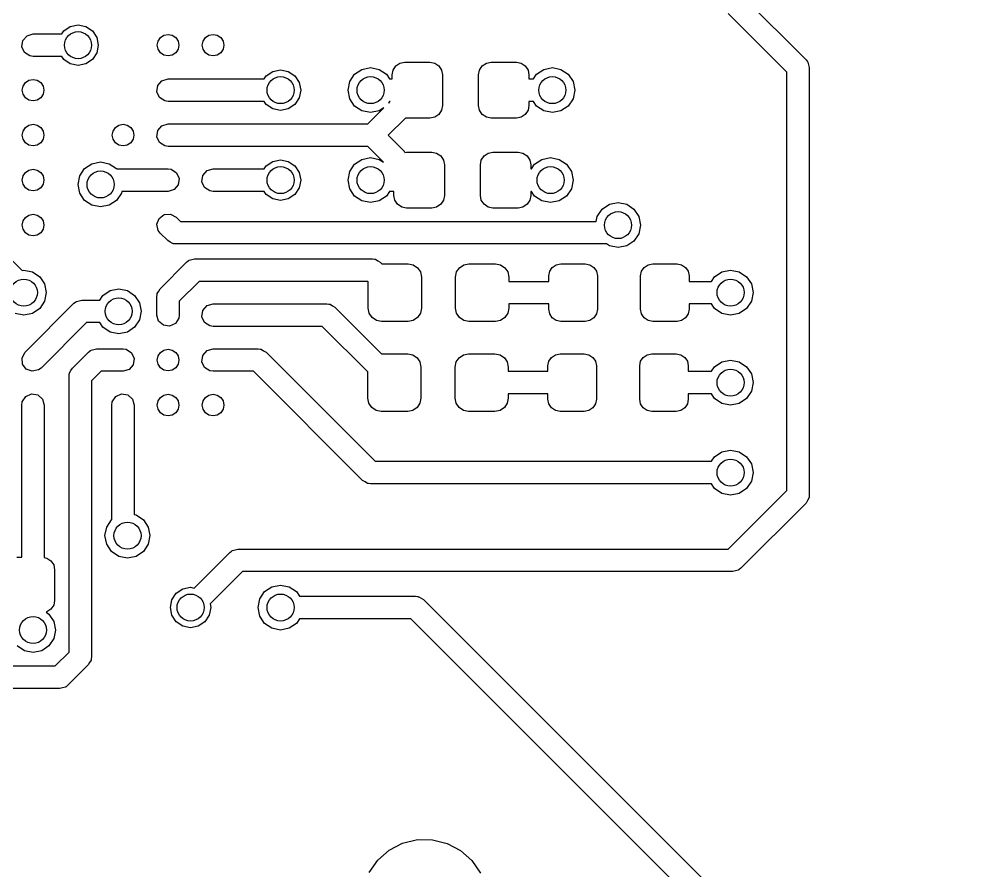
# Model space of a CAD drawing. Extents: x 4.65 to 6.27, y -4.67 to -2.2.
# Drawn here: x 5.4467 to 5.8682, y -3.9833 to -3.6107 of the extents above; entities that cross this region are included whole.
import ezdxf

# ---------------------------------------------------------------- set-up
doc = ezdxf.new("R2010")
doc.units = 0
doc.header["$MEASUREMENT"] = 0
doc.layers.add('BLACK', color=7, linetype='CONTINUOUS')

msp = doc.modelspace()

# ---------------------------------------------------------------- linework, layer by layer
at = {"layer": 'BLACK', "linetype": 'CONTINUOUS'}
for p, q in [((5.76232, -3.59985), (5.79088, -3.62841)), ((5.78248, -3.63393), (5.7568, -3.60825)), ((5.46528, -3.61713), (5.46618, -3.61578)), ((5.46618, -3.61578), (5.46905, -3.61386)), ((5.46905, -3.61386), (5.47244, -3.61319)), ((5.47244, -3.61319), (5.47583, -3.61386)), ((5.47583, -3.61386), (5.4787, -3.61578)), ((5.4787, -3.61578), (5.48062, -3.61866)), ((5.44788, -3.62274), (5.44828, -3.62)), ((5.44828, -3.62), (5.4501, -3.61791)), ((5.4501, -3.61791), (5.45276, -3.61713)), ((5.45276, -3.61713), (5.46528, -3.61713)), ((5.48062, -3.61866), (5.4813, -3.62205)), ((5.50709, -3.62205), (5.50745, -3.62024)), ((5.50745, -3.62024), (5.50847, -3.61871)), ((5.50847, -3.61871), (5.51, -3.61768)), ((5.51, -3.61768), (5.51181, -3.61732)), ((5.51181, -3.61732), (5.51362, -3.61768)), ((5.51362, -3.61768), (5.51515, -3.61871)), ((5.51515, -3.61871), (5.51618, -3.62024)), ((5.51618, -3.62024), (5.51654, -3.62205)), ((5.52677, -3.62205), (5.52713, -3.62024)), ((5.52713, -3.62024), (5.52816, -3.61871)), ((5.52816, -3.61871), (5.52969, -3.61768)), ((5.52969, -3.61768), (5.5315, -3.61732)), ((5.5315, -3.61732), (5.5333, -3.61768)), ((5.5333, -3.61768), (5.53484, -3.61871)), ((5.53484, -3.61871), (5.53586, -3.62024)), ((5.53586, -3.62024), (5.53622, -3.62205)), ((5.44903, -3.62526), (5.44788, -3.62274)), ((5.4813, -3.62205), (5.48062, -3.62544)), ((5.50745, -3.62386), (5.50709, -3.62205)), ((5.50847, -3.62539), (5.50745, -3.62386)), ((5.51618, -3.62386), (5.51515, -3.62539)), ((5.51654, -3.62205), (5.51618, -3.62386)), ((5.52713, -3.62386), (5.52677, -3.62205)), ((5.52816, -3.62539), (5.52713, -3.62386)), ((5.53586, -3.62386), (5.53484, -3.62539)), ((5.53622, -3.62205), (5.53586, -3.62386)), ((5.45136, -3.62677), (5.44903, -3.62526)), ((5.45276, -3.62697), (5.45136, -3.62677)), ((5.46528, -3.62697), (5.45276, -3.62697)), ((5.46618, -3.62831), (5.46528, -3.62697)), ((5.46905, -3.63023), (5.46618, -3.62831)), ((5.4787, -3.62831), (5.47583, -3.63023)), ((5.48062, -3.62544), (5.4787, -3.62831)), ((5.51, -3.62641), (5.50847, -3.62539)), ((5.51181, -3.62677), (5.51, -3.62641)), ((5.51362, -3.62641), (5.51181, -3.62677)), ((5.51515, -3.62539), (5.51362, -3.62641)), ((5.52969, -3.62641), (5.52816, -3.62539)), ((5.5315, -3.62677), (5.52969, -3.62641)), ((5.5333, -3.62641), (5.5315, -3.62677)), ((5.53484, -3.62539), (5.5333, -3.62641)), ((5.79088, -3.62841), (5.79141, -3.62911)), ((5.47244, -3.63091), (5.46905, -3.63023)), ((5.47583, -3.63023), (5.47244, -3.63091)), ((5.55763, -3.63355), (5.56102, -3.63287)), ((5.56102, -3.63287), (5.56441, -3.63355)), ((5.59343, -3.63477), (5.59663, -3.63264)), ((5.59663, -3.63264), (5.60039, -3.63189)), ((5.60039, -3.63189), (5.60416, -3.63264)), ((5.60416, -3.63264), (5.60735, -3.63477)), ((5.60984, -3.63504), (5.61026, -3.63293)), ((5.61026, -3.63293), (5.61146, -3.63114)), ((5.61146, -3.63114), (5.61325, -3.62995)), ((5.61325, -3.62995), (5.61535, -3.62953)), ((5.61535, -3.62953), (5.62638, -3.62953)), ((5.62638, -3.62953), (5.62849, -3.62995)), ((5.62849, -3.62995), (5.63028, -3.63114)), ((5.63028, -3.63114), (5.63147, -3.63293)), ((5.63147, -3.63293), (5.63189, -3.63504)), ((5.64764, -3.63504), (5.64806, -3.63293)), ((5.64806, -3.63293), (5.64925, -3.63114)), ((5.64925, -3.63114), (5.65104, -3.62995)), ((5.65104, -3.62995), (5.65315, -3.62953)), ((5.65315, -3.62953), (5.66417, -3.62953)), ((5.66417, -3.62953), (5.66628, -3.62995)), ((5.66628, -3.62995), (5.66807, -3.63114)), ((5.66807, -3.63114), (5.66927, -3.63293)), ((5.66927, -3.63293), (5.66969, -3.63504)), ((5.67296, -3.63477), (5.67615, -3.63264)), ((5.67615, -3.63264), (5.67992, -3.63189)), ((5.67992, -3.63189), (5.68369, -3.63264)), ((5.68369, -3.63264), (5.68688, -3.63477)), ((5.79141, -3.62911), (5.79154, -3.62923)), ((5.79154, -3.62923), (5.79157, -3.62934)), ((5.79157, -3.62934), (5.79173, -3.62954)), ((5.79173, -3.62954), (5.79198, -3.63073)), ((5.79198, -3.63073), (5.79232, -3.63189)), ((5.79232, -3.63189), (5.79232, -3.8189)), ((5.45095, -3.63737), (5.45276, -3.63701)), ((5.45276, -3.63701), (5.45456, -3.63737)), ((5.50915, -3.63759), (5.51181, -3.63681)), ((5.51181, -3.63681), (5.55386, -3.63681)), ((5.55386, -3.63681), (5.55476, -3.63547)), ((5.55476, -3.63547), (5.55763, -3.63355)), ((5.56441, -3.63355), (5.56729, -3.63547)), ((5.56729, -3.63547), (5.56921, -3.63834)), ((5.5913, -3.63797), (5.59343, -3.63477)), ((5.60735, -3.63477), (5.60872, -3.63681)), ((5.60872, -3.63681), (5.60984, -3.63681)), ((5.60984, -3.63681), (5.60984, -3.63504)), ((5.63189, -3.63504), (5.63189, -3.64843)), ((5.64764, -3.64843), (5.64764, -3.63504)), ((5.66969, -3.63504), (5.66969, -3.63681)), ((5.66969, -3.63681), (5.6716, -3.63681)), ((5.6716, -3.63681), (5.67296, -3.63477)), ((5.68688, -3.63477), (5.68901, -3.63797)), ((5.78248, -3.81686), (5.78248, -3.63393)), ((5.44803, -3.64173), (5.44839, -3.63992)), ((5.44839, -3.63992), (5.44942, -3.63839)), ((5.44942, -3.63839), (5.45095, -3.63737)), ((5.45456, -3.63737), (5.4561, -3.63839)), ((5.4561, -3.63839), (5.45712, -3.63992)), ((5.45712, -3.63992), (5.45748, -3.64173)), ((5.50694, -3.64243), (5.50734, -3.63968)), ((5.50734, -3.63968), (5.50915, -3.63759)), ((5.56921, -3.63834), (5.56988, -3.64173)), ((5.59055, -3.64173), (5.5913, -3.63797)), ((5.68901, -3.63797), (5.68976, -3.64173)), ((5.44839, -3.64354), (5.44803, -3.64173)), ((5.44942, -3.64507), (5.44839, -3.64354)), ((5.45095, -3.6461), (5.44942, -3.64507)), ((5.4561, -3.64507), (5.45456, -3.6461)), ((5.45712, -3.64354), (5.4561, -3.64507)), ((5.45748, -3.64173), (5.45712, -3.64354)), ((5.50809, -3.64495), (5.50694, -3.64243)), ((5.51041, -3.64645), (5.50809, -3.64495)), ((5.56921, -3.64512), (5.56729, -3.648)), ((5.56988, -3.64173), (5.56921, -3.64512)), ((5.5913, -3.6455), (5.59055, -3.64173)), ((5.59343, -3.64869), (5.5913, -3.6455)), ((5.68901, -3.6455), (5.68688, -3.64869)), ((5.68976, -3.64173), (5.68901, -3.6455)), ((5.45276, -3.64646), (5.45095, -3.6461)), ((5.45456, -3.6461), (5.45276, -3.64646)), ((5.51181, -3.64665), (5.51041, -3.64645)), ((5.55386, -3.64665), (5.51181, -3.64665)), ((5.55476, -3.648), (5.55386, -3.64665)), ((5.55763, -3.64992), (5.55476, -3.648)), ((5.56729, -3.648), (5.56441, -3.64992)), ((5.59663, -3.65083), (5.59343, -3.64869)), ((5.59914, -3.6565), (5.60613, -3.64951)), ((5.60613, -3.64951), (5.60416, -3.65083)), ((5.60872, -3.64665), (5.60817, -3.64747)), ((5.60817, -3.64747), (5.60899, -3.64665)), ((5.60899, -3.64665), (5.60872, -3.64665)), ((5.63189, -3.64843), (5.63147, -3.65053)), ((5.64806, -3.65053), (5.64764, -3.64843)), ((5.66969, -3.64843), (5.66927, -3.65053)), ((5.6716, -3.64665), (5.66969, -3.64665)), ((5.66969, -3.64665), (5.66969, -3.64843)), ((5.67296, -3.64869), (5.6716, -3.64665)), ((5.67615, -3.65083), (5.67296, -3.64869)), ((5.68688, -3.64869), (5.68369, -3.65083)), ((5.56102, -3.65059), (5.55763, -3.64992)), ((5.56441, -3.64992), (5.56102, -3.65059)), ((5.60039, -3.65157), (5.59663, -3.65083)), ((5.60416, -3.65083), (5.60039, -3.65157)), ((5.61562, -3.65394), (5.60814, -3.66142)), ((5.62638, -3.65394), (5.61562, -3.65394)), ((5.62849, -3.65352), (5.62638, -3.65394)), ((5.63028, -3.65232), (5.62849, -3.65352)), ((5.63147, -3.65053), (5.63028, -3.65232)), ((5.64925, -3.65232), (5.64806, -3.65053)), ((5.65104, -3.65352), (5.64925, -3.65232)), ((5.65315, -3.65394), (5.65104, -3.65352)), ((5.66417, -3.65394), (5.65315, -3.65394)), ((5.66628, -3.65352), (5.66417, -3.65394)), ((5.66807, -3.65232), (5.66628, -3.65352)), ((5.66927, -3.65053), (5.66807, -3.65232)), ((5.67992, -3.65157), (5.67615, -3.65083)), ((5.68369, -3.65083), (5.67992, -3.65157)), ((5.44839, -3.65961), (5.44942, -3.65808)), ((5.44942, -3.65808), (5.45095, -3.65705)), ((5.45095, -3.65705), (5.45276, -3.65669)), ((5.45276, -3.65669), (5.45456, -3.65705)), ((5.45456, -3.65705), (5.4561, -3.65808)), ((5.4561, -3.65808), (5.45712, -3.65961)), ((5.48776, -3.65961), (5.48879, -3.65808)), ((5.48879, -3.65808), (5.49032, -3.65705)), ((5.49032, -3.65705), (5.49213, -3.65669)), ((5.49213, -3.65669), (5.49393, -3.65705)), ((5.49393, -3.65705), (5.49547, -3.65808)), ((5.49547, -3.65808), (5.49649, -3.65961)), ((5.50734, -3.65937), (5.50915, -3.65728)), ((5.50915, -3.65728), (5.51181, -3.6565)), ((5.51181, -3.6565), (5.59914, -3.6565)), ((5.44803, -3.66142), (5.44839, -3.65961)), ((5.44839, -3.66323), (5.44803, -3.66142)), ((5.45712, -3.65961), (5.45748, -3.66142)), ((5.45748, -3.66142), (5.45712, -3.66323)), ((5.4874, -3.66142), (5.48776, -3.65961)), ((5.48776, -3.66323), (5.4874, -3.66142)), ((5.49649, -3.65961), (5.49685, -3.66142)), ((5.49685, -3.66142), (5.49649, -3.66323)), ((5.50694, -3.66211), (5.50734, -3.65937)), ((5.50809, -3.66463), (5.50694, -3.66211)), ((5.60814, -3.66142), (5.6145, -3.66778)), ((5.44942, -3.66476), (5.44839, -3.66323)), ((5.45095, -3.66578), (5.44942, -3.66476)), ((5.45276, -3.66614), (5.45095, -3.66578)), ((5.45456, -3.66578), (5.45276, -3.66614)), ((5.4561, -3.66476), (5.45456, -3.66578)), ((5.45712, -3.66323), (5.4561, -3.66476)), ((5.48879, -3.66476), (5.48776, -3.66323)), ((5.49032, -3.66578), (5.48879, -3.66476)), ((5.49213, -3.66614), (5.49032, -3.66578)), ((5.49393, -3.66578), (5.49213, -3.66614)), ((5.49547, -3.66476), (5.49393, -3.66578)), ((5.49649, -3.66323), (5.49547, -3.66476)), ((5.51041, -3.66614), (5.50809, -3.66463)), ((5.51181, -3.66634), (5.51041, -3.66614)), ((5.59914, -3.66634), (5.51181, -3.66634)), ((5.6061, -3.6733), (5.59914, -3.66634)), ((5.6145, -3.66778), (5.61503, -3.66848)), ((5.61503, -3.66848), (5.61516, -3.6686)), ((5.61516, -3.6686), (5.6152, -3.66871)), ((5.6152, -3.66871), (5.61535, -3.66891)), ((5.61535, -3.66891), (5.61538, -3.66905)), ((5.61538, -3.66905), (5.61614, -3.6689)), ((5.61614, -3.6689), (5.62717, -3.6689)), ((5.62717, -3.6689), (5.62927, -3.66932)), ((5.62927, -3.66932), (5.63106, -3.67051)), ((5.63106, -3.67051), (5.63226, -3.6723)), ((5.64884, -3.6723), (5.65004, -3.67051)), ((5.65004, -3.67051), (5.65183, -3.66932)), ((5.65183, -3.66932), (5.65394, -3.6689)), ((5.65394, -3.6689), (5.66496, -3.6689)), ((5.66496, -3.6689), (5.66707, -3.66932)), ((5.66707, -3.66932), (5.66886, -3.67051)), ((5.66886, -3.67051), (5.67005, -3.6723)), ((5.47532, -3.67604), (5.47852, -3.67391)), ((5.47852, -3.67391), (5.48228, -3.67316)), ((5.48228, -3.67316), (5.48605, -3.67391)), ((5.48605, -3.67391), (5.48924, -3.67604)), ((5.55386, -3.67618), (5.55476, -3.67484)), ((5.55476, -3.67484), (5.55763, -3.67292)), ((5.55763, -3.67292), (5.56102, -3.67224)), ((5.56102, -3.67224), (5.56441, -3.67292)), ((5.56441, -3.67292), (5.56729, -3.67484)), ((5.56729, -3.67484), (5.56921, -3.67771)), ((5.5913, -3.67734), (5.59343, -3.67414)), ((5.59343, -3.67414), (5.59663, -3.67201)), ((5.59663, -3.67201), (5.60039, -3.67126)), ((5.60039, -3.67126), (5.60416, -3.67201)), ((5.60416, -3.67201), (5.6061, -3.67331)), ((5.6061, -3.67331), (5.6061, -3.6733)), ((5.63226, -3.6723), (5.63268, -3.67441)), ((5.63268, -3.67441), (5.63268, -3.6878)), ((5.64843, -3.67441), (5.64884, -3.6723)), ((5.64843, -3.6878), (5.64843, -3.67441)), ((5.67005, -3.6723), (5.67047, -3.67441)), ((5.67047, -3.67441), (5.67047, -3.67618)), ((5.67081, -3.67618), (5.67217, -3.67414)), ((5.67217, -3.67414), (5.67537, -3.67201)), ((5.67537, -3.67201), (5.67913, -3.67126)), ((5.67913, -3.67126), (5.6829, -3.67201)), ((5.6829, -3.67201), (5.68609, -3.67414)), ((5.68609, -3.67414), (5.68823, -3.67734)), ((5.44803, -3.6811), (5.44839, -3.67929)), ((5.44839, -3.67929), (5.44942, -3.67776)), ((5.44942, -3.67776), (5.45095, -3.67674)), ((5.45095, -3.67674), (5.45276, -3.67638)), ((5.45276, -3.67638), (5.45456, -3.67674)), ((5.45456, -3.67674), (5.4561, -3.67776)), ((5.4561, -3.67776), (5.45712, -3.67929)), ((5.45712, -3.67929), (5.45748, -3.6811)), ((5.47244, -3.683), (5.47319, -3.67924)), ((5.47319, -3.67924), (5.47532, -3.67604)), ((5.48924, -3.67604), (5.48934, -3.67618)), ((5.48934, -3.67618), (5.51181, -3.67618)), ((5.51181, -3.67618), (5.51321, -3.67638)), ((5.51321, -3.67638), (5.51554, -3.67789)), ((5.51554, -3.67789), (5.51668, -3.68041)), ((5.52662, -3.6818), (5.52702, -3.67905)), ((5.52702, -3.67905), (5.52884, -3.67696)), ((5.52884, -3.67696), (5.5315, -3.67618)), ((5.5315, -3.67618), (5.55386, -3.67618)), ((5.56921, -3.67771), (5.56988, -3.6811)), ((5.59055, -3.6811), (5.5913, -3.67734)), ((5.67047, -3.67618), (5.67081, -3.67618)), ((5.68823, -3.67734), (5.68898, -3.6811)), ((5.44839, -3.68291), (5.44803, -3.6811)), ((5.44942, -3.68444), (5.44839, -3.68291)), ((5.45712, -3.68291), (5.4561, -3.68444)), ((5.45748, -3.6811), (5.45712, -3.68291)), ((5.47319, -3.68677), (5.47244, -3.683)), ((5.51629, -3.68315), (5.51447, -3.68524)), ((5.51668, -3.68041), (5.51629, -3.68315)), ((5.52777, -3.68432), (5.52662, -3.6818)), ((5.56988, -3.6811), (5.56921, -3.68449)), ((5.5913, -3.68487), (5.59055, -3.6811)), ((5.68898, -3.6811), (5.68823, -3.68487)), ((5.45095, -3.68547), (5.44942, -3.68444)), ((5.45276, -3.68583), (5.45095, -3.68547)), ((5.45456, -3.68547), (5.45276, -3.68583)), ((5.4561, -3.68444), (5.45456, -3.68547)), ((5.47532, -3.68996), (5.47319, -3.68677)), ((5.49138, -3.68677), (5.48924, -3.68996)), ((5.49153, -3.68602), (5.49138, -3.68677)), ((5.51181, -3.68602), (5.49153, -3.68602)), ((5.51447, -3.68524), (5.51181, -3.68602)), ((5.5301, -3.68582), (5.52777, -3.68432)), ((5.5315, -3.68602), (5.5301, -3.68582)), ((5.55386, -3.68602), (5.5315, -3.68602)), ((5.55476, -3.68737), (5.55386, -3.68602)), ((5.55763, -3.68929), (5.55476, -3.68737)), ((5.56729, -3.68737), (5.56441, -3.68929)), ((5.56921, -3.68449), (5.56729, -3.68737)), ((5.59343, -3.68806), (5.5913, -3.68487)), ((5.60872, -3.68602), (5.60735, -3.68806)), ((5.61063, -3.68602), (5.60872, -3.68602)), ((5.61063, -3.6878), (5.61063, -3.68602)), ((5.67081, -3.68602), (5.67047, -3.68602)), ((5.67047, -3.68602), (5.67047, -3.6878)), ((5.67217, -3.68806), (5.67081, -3.68602)), ((5.68823, -3.68487), (5.68609, -3.68806)), ((5.47852, -3.6921), (5.47532, -3.68996)), ((5.48924, -3.68996), (5.48605, -3.6921)), ((5.56102, -3.68996), (5.55763, -3.68929)), ((5.56441, -3.68929), (5.56102, -3.68996)), ((5.59663, -3.6902), (5.59343, -3.68806)), ((5.60039, -3.69094), (5.59663, -3.6902)), ((5.60416, -3.6902), (5.60039, -3.69094)), ((5.60735, -3.68806), (5.60416, -3.6902)), ((5.61105, -3.6899), (5.61063, -3.6878)), ((5.61224, -3.69169), (5.61105, -3.6899)), ((5.61403, -3.69289), (5.61224, -3.69169)), ((5.63106, -3.69169), (5.62927, -3.69289)), ((5.63226, -3.6899), (5.63106, -3.69169)), ((5.63268, -3.6878), (5.63226, -3.6899)), ((5.64884, -3.6899), (5.64843, -3.6878)), ((5.65004, -3.69169), (5.64884, -3.6899)), ((5.65183, -3.69289), (5.65004, -3.69169)), ((5.66886, -3.69169), (5.66707, -3.69289)), ((5.67005, -3.6899), (5.66886, -3.69169)), ((5.67047, -3.6878), (5.67005, -3.6899)), ((5.67537, -3.6902), (5.67217, -3.68806)), ((5.67913, -3.69094), (5.67537, -3.6902)), ((5.6829, -3.6902), (5.67913, -3.69094)), ((5.68609, -3.68806), (5.6829, -3.6902)), ((5.7017, -3.69383), (5.70489, -3.69169)), ((5.70489, -3.69169), (5.70866, -3.69094)), ((5.70866, -3.69094), (5.71243, -3.69169)), ((5.71243, -3.69169), (5.71562, -3.69383)), ((5.45095, -3.69642), (5.45276, -3.69606)), ((5.45276, -3.69606), (5.45456, -3.69642)), ((5.48228, -3.69285), (5.47852, -3.6921)), ((5.48605, -3.6921), (5.48228, -3.69285)), ((5.50788, -3.69783), (5.5101, -3.69617)), ((5.5101, -3.69617), (5.51286, -3.69598)), ((5.51286, -3.69598), (5.51529, -3.69731)), ((5.61614, -3.69331), (5.61403, -3.69289)), ((5.62717, -3.69331), (5.61614, -3.69331)), ((5.62927, -3.69289), (5.62717, -3.69331)), ((5.65394, -3.69331), (5.65183, -3.69289)), ((5.66496, -3.69331), (5.65394, -3.69331)), ((5.66707, -3.69289), (5.66496, -3.69331)), ((5.69957, -3.69702), (5.7017, -3.69383)), ((5.71562, -3.69383), (5.71775, -3.69702)), ((5.44803, -3.70079), (5.44839, -3.69898)), ((5.44839, -3.69898), (5.44942, -3.69745)), ((5.44942, -3.69745), (5.45095, -3.69642)), ((5.45456, -3.69642), (5.4561, -3.69745)), ((5.4561, -3.69745), (5.45712, -3.69898)), ((5.45712, -3.69898), (5.45748, -3.70079)), ((5.5069, -3.70043), (5.50788, -3.69783)), ((5.50749, -3.70314), (5.5069, -3.70043)), ((5.51529, -3.69731), (5.51718, -3.69919)), ((5.51718, -3.69919), (5.69914, -3.69919)), ((5.69914, -3.69919), (5.69957, -3.69702)), ((5.71775, -3.69702), (5.7185, -3.70079)), ((5.44839, -3.7026), (5.44803, -3.70079)), ((5.44942, -3.70413), (5.44839, -3.7026)), ((5.45095, -3.70515), (5.44942, -3.70413)), ((5.4561, -3.70413), (5.45456, -3.70515)), ((5.45712, -3.7026), (5.4561, -3.70413)), ((5.45748, -3.70079), (5.45712, -3.7026)), ((5.50833, -3.70427), (5.50749, -3.70314)), ((5.51166, -3.70759), (5.50833, -3.70427)), ((5.71775, -3.70455), (5.71562, -3.70775)), ((5.7185, -3.70079), (5.71775, -3.70455)), ((5.45276, -3.70551), (5.45095, -3.70515)), ((5.45456, -3.70515), (5.45276, -3.70551)), ((5.51272, -3.70818), (5.51166, -3.70759)), ((5.51374, -3.70883), (5.51272, -3.70818)), ((5.51399, -3.70887), (5.51374, -3.70883)), ((5.51409, -3.70892), (5.51399, -3.70887)), ((5.71562, -3.70775), (5.71243, -3.70988)), ((5.43799, -3.71067), (5.44795, -3.72062)), ((5.51427, -3.70891), (5.51409, -3.70892)), ((5.51514, -3.70904), (5.51427, -3.70891)), ((5.70363, -3.70904), (5.51514, -3.70904)), ((5.70489, -3.70988), (5.70363, -3.70904)), ((5.70866, -3.71063), (5.70489, -3.70988)), ((5.71243, -3.70988), (5.70866, -3.71063)), ((5.50833, -3.7286), (5.51994, -3.71699)), ((5.51994, -3.71699), (5.52065, -3.71647)), ((5.52065, -3.71647), (5.52076, -3.71633)), ((5.52076, -3.71633), (5.52087, -3.7163)), ((5.52087, -3.7163), (5.52107, -3.71615)), ((5.52107, -3.71615), (5.52226, -3.71589)), ((5.52226, -3.71589), (5.52342, -3.71555)), ((5.52342, -3.71555), (5.60118, -3.71555)), ((5.60118, -3.71555), (5.60205, -3.71568)), ((5.60205, -3.71568), (5.60223, -3.71566)), ((5.60223, -3.71566), (5.60233, -3.71572)), ((5.60233, -3.71572), (5.60258, -3.71575)), ((5.60258, -3.71575), (5.6036, -3.71641)), ((5.6036, -3.71641), (5.60466, -3.71699)), ((5.60466, -3.71699), (5.60538, -3.71772)), ((5.44795, -3.72062), (5.44871, -3.72047)), ((5.44871, -3.72047), (5.45248, -3.72122)), ((5.45248, -3.72122), (5.45567, -3.72335)), ((5.60538, -3.71772), (5.61683, -3.71772)), ((5.61683, -3.71772), (5.61905, -3.71816)), ((5.61905, -3.71816), (5.62094, -3.71942)), ((5.62094, -3.71942), (5.6222, -3.7213)), ((5.6222, -3.7213), (5.62264, -3.72352)), ((5.6376, -3.72352), (5.63804, -3.7213)), ((5.63804, -3.7213), (5.6393, -3.71942)), ((5.6393, -3.71942), (5.64118, -3.71816)), ((5.64118, -3.71816), (5.64341, -3.71772)), ((5.64341, -3.71772), (5.65502, -3.71772)), ((5.65502, -3.71772), (5.65724, -3.71816)), ((5.65724, -3.71816), (5.65913, -3.71942)), ((5.65913, -3.71942), (5.66038, -3.7213)), ((5.66038, -3.7213), (5.66083, -3.72352)), ((5.67835, -3.72303), (5.67875, -3.721)), ((5.67875, -3.721), (5.6799, -3.71927)), ((5.6799, -3.71927), (5.68163, -3.71812)), ((5.68163, -3.71812), (5.68366, -3.71772)), ((5.68366, -3.71772), (5.69429, -3.71772)), ((5.69429, -3.71772), (5.69633, -3.71812)), ((5.69633, -3.71812), (5.69805, -3.71927)), ((5.69805, -3.71927), (5.6992, -3.721)), ((5.6992, -3.721), (5.69961, -3.72303)), ((5.7185, -3.72303), (5.71891, -3.721)), ((5.71891, -3.721), (5.72006, -3.71927)), ((5.72006, -3.71927), (5.72178, -3.71812)), ((5.72178, -3.71812), (5.72382, -3.71772)), ((5.72382, -3.71772), (5.73445, -3.71772)), ((5.73445, -3.71772), (5.73648, -3.71812)), ((5.73648, -3.71812), (5.73821, -3.71927)), ((5.73821, -3.71927), (5.73936, -3.721)), ((5.73936, -3.721), (5.73976, -3.72303)), ((5.75091, -3.72336), (5.75411, -3.72122)), ((5.75411, -3.72122), (5.75787, -3.72047)), ((5.75787, -3.72047), (5.76164, -3.72122)), ((5.76164, -3.72122), (5.76483, -3.72336)), ((5.45567, -3.72335), (5.4578, -3.72655)), ((5.52546, -3.72539), (5.51673, -3.73412)), ((5.59914, -3.72539), (5.52546, -3.72539)), ((5.59941, -3.72566), (5.59914, -3.72539)), ((5.59941, -3.73711), (5.59941, -3.72566)), ((5.62264, -3.72352), (5.62264, -3.73711)), ((5.6376, -3.73711), (5.6376, -3.72352)), ((5.66083, -3.72352), (5.66083, -3.72539)), ((5.66083, -3.72539), (5.67835, -3.72539)), ((5.67835, -3.72539), (5.67835, -3.72303)), ((5.69961, -3.72303), (5.69961, -3.7376)), ((5.7185, -3.7376), (5.7185, -3.72303)), ((5.73976, -3.72303), (5.73976, -3.72539)), ((5.73976, -3.72539), (5.74955, -3.72539)), ((5.74955, -3.72539), (5.75091, -3.72336)), ((5.76483, -3.72336), (5.76697, -3.72655)), ((5.4578, -3.72655), (5.45855, -3.73031)), ((5.48327, -3.73153), (5.48646, -3.7294)), ((5.48646, -3.7294), (5.49023, -3.72865)), ((5.49023, -3.72865), (5.49399, -3.7294)), ((5.49399, -3.7294), (5.49719, -3.73153)), ((5.50709, -3.73069), (5.50775, -3.72967)), ((5.50775, -3.72967), (5.50833, -3.7286)), ((5.76697, -3.72655), (5.76772, -3.73031)), ((5.4578, -3.73408), (5.45567, -3.73727)), ((5.45855, -3.73031), (5.4578, -3.73408)), ((5.47156, -3.73432), (5.47176, -3.73416)), ((5.47176, -3.73416), (5.47295, -3.73391)), ((5.47295, -3.73391), (5.47411, -3.73357)), ((5.47411, -3.73357), (5.4819, -3.73357)), ((5.4819, -3.73357), (5.48327, -3.73153)), ((5.49719, -3.73153), (5.49932, -3.73472)), ((5.50689, -3.73208), (5.50702, -3.73122)), ((5.50689, -3.74016), (5.50689, -3.73208)), ((5.507, -3.73104), (5.50706, -3.73094)), ((5.50702, -3.73122), (5.507, -3.73104)), ((5.50706, -3.73094), (5.50709, -3.73069)), ((5.51673, -3.73412), (5.51673, -3.74016)), ((5.76697, -3.73408), (5.76483, -3.73727)), ((5.76772, -3.73031), (5.76697, -3.73408)), ((5.44928, -3.75636), (5.47063, -3.73501)), ((5.45567, -3.73727), (5.45248, -3.73941)), ((5.47063, -3.73501), (5.47133, -3.73449)), ((5.47133, -3.73449), (5.47145, -3.73435)), ((5.47145, -3.73435), (5.47156, -3.73432)), ((5.49932, -3.73472), (5.50007, -3.73849)), ((5.52662, -3.74085), (5.52702, -3.73811)), ((5.52702, -3.73811), (5.52884, -3.73602)), ((5.52884, -3.73602), (5.5315, -3.73524)), ((5.5315, -3.73524), (5.5813, -3.73524)), ((5.5813, -3.73524), (5.58217, -3.73536)), ((5.58217, -3.73536), (5.58235, -3.73535)), ((5.58235, -3.73535), (5.58244, -3.7354)), ((5.58244, -3.7354), (5.5827, -3.73544)), ((5.5827, -3.73544), (5.58372, -3.7361)), ((5.58372, -3.7361), (5.58478, -3.73668)), ((5.58478, -3.73668), (5.60519, -3.75709)), ((5.59985, -3.73933), (5.59941, -3.73711)), ((5.62264, -3.73711), (5.6222, -3.73933)), ((5.63804, -3.73933), (5.6376, -3.73711)), ((5.66083, -3.73711), (5.66038, -3.73933)), ((5.67835, -3.73524), (5.66083, -3.73524)), ((5.66083, -3.73524), (5.66083, -3.73711)), ((5.67835, -3.7376), (5.67835, -3.73524)), ((5.67875, -3.73963), (5.67835, -3.7376)), ((5.69961, -3.7376), (5.6992, -3.73963)), ((5.71891, -3.73963), (5.7185, -3.7376)), ((5.73976, -3.7376), (5.73936, -3.73963)), ((5.74955, -3.73524), (5.73976, -3.73524)), ((5.73976, -3.73524), (5.73976, -3.7376)), ((5.75091, -3.73727), (5.74955, -3.73524)), ((5.75411, -3.73941), (5.75091, -3.73727)), ((5.76483, -3.73727), (5.76164, -3.73941)), ((5.44871, -3.74016), (5.44495, -3.73941)), ((5.45248, -3.73941), (5.44871, -3.74016)), ((5.49932, -3.74226), (5.49719, -3.74545)), ((5.50007, -3.73849), (5.49932, -3.74226)), ((5.50767, -3.74282), (5.50689, -3.74016)), ((5.51653, -3.74156), (5.51503, -3.74388)), ((5.51673, -3.74016), (5.51653, -3.74156)), ((5.52777, -3.74337), (5.52662, -3.74085)), ((5.60111, -3.74121), (5.59985, -3.73933)), ((5.60299, -3.74247), (5.60111, -3.74121)), ((5.60522, -3.74291), (5.60299, -3.74247)), ((5.61905, -3.74247), (5.61683, -3.74291)), ((5.62094, -3.74121), (5.61905, -3.74247)), ((5.6222, -3.73933), (5.62094, -3.74121)), ((5.6393, -3.74121), (5.63804, -3.73933)), ((5.64118, -3.74247), (5.6393, -3.74121)), ((5.64341, -3.74291), (5.64118, -3.74247)), ((5.65724, -3.74247), (5.65502, -3.74291)), ((5.65913, -3.74121), (5.65724, -3.74247)), ((5.66038, -3.73933), (5.65913, -3.74121)), ((5.6799, -3.74136), (5.67875, -3.73963)), ((5.68163, -3.74251), (5.6799, -3.74136)), ((5.68366, -3.74291), (5.68163, -3.74251)), ((5.69633, -3.74251), (5.69429, -3.74291)), ((5.69805, -3.74136), (5.69633, -3.74251)), ((5.6992, -3.73963), (5.69805, -3.74136)), ((5.72006, -3.74136), (5.71891, -3.73963)), ((5.72178, -3.74251), (5.72006, -3.74136)), ((5.72382, -3.74291), (5.72178, -3.74251)), ((5.73648, -3.74251), (5.73445, -3.74291)), ((5.73821, -3.74136), (5.73648, -3.74251)), ((5.73936, -3.73963), (5.73821, -3.74136)), ((5.75787, -3.74016), (5.75411, -3.73941)), ((5.76164, -3.73941), (5.75787, -3.74016)), ((5.47615, -3.74341), (5.45624, -3.76332)), ((5.4819, -3.74341), (5.47615, -3.74341)), ((5.48327, -3.74545), (5.4819, -3.74341)), ((5.48646, -3.74758), (5.48327, -3.74545)), ((5.49719, -3.74545), (5.49399, -3.74758)), ((5.50976, -3.74463), (5.50767, -3.74282)), ((5.5125, -3.74503), (5.50976, -3.74463)), ((5.51503, -3.74388), (5.5125, -3.74503)), ((5.5301, -3.74488), (5.52777, -3.74337)), ((5.5315, -3.74508), (5.5301, -3.74488)), ((5.57926, -3.74508), (5.5315, -3.74508)), ((5.59921, -3.76503), (5.57926, -3.74508)), ((5.61683, -3.74291), (5.60522, -3.74291)), ((5.65502, -3.74291), (5.64341, -3.74291)), ((5.69429, -3.74291), (5.68366, -3.74291)), ((5.73445, -3.74291), (5.72382, -3.74291)), ((5.49023, -3.74833), (5.48646, -3.74758)), ((5.49399, -3.74758), (5.49023, -3.74833)), ((5.47928, -3.75526), (5.48045, -3.75492)), ((5.48045, -3.75492), (5.49213, -3.75492)), ((5.49213, -3.75492), (5.49352, -3.75512)), ((5.49352, -3.75512), (5.49585, -3.75663)), ((5.51, -3.75548), (5.51181, -3.75512)), ((5.51181, -3.75512), (5.51362, -3.75548)), ((5.52884, -3.7557), (5.5315, -3.75492)), ((5.5315, -3.75492), (5.55118, -3.75492)), ((5.55118, -3.75492), (5.55205, -3.75505)), ((5.55205, -3.75505), (5.55223, -3.75503)), ((5.55223, -3.75503), (5.55233, -3.75509)), ((5.55233, -3.75509), (5.55258, -3.75512)), ((5.55258, -3.75512), (5.5536, -3.75578)), ((5.44795, -3.75879), (5.44928, -3.75636)), ((5.44814, -3.76156), (5.44795, -3.75879)), ((5.46993, -3.7634), (5.47697, -3.75636)), ((5.47697, -3.75636), (5.47767, -3.75584)), ((5.47767, -3.75584), (5.47779, -3.7557)), ((5.47779, -3.7557), (5.4779, -3.75567)), ((5.4779, -3.75567), (5.4781, -3.75552)), ((5.4781, -3.75552), (5.47928, -3.75526)), ((5.49585, -3.75663), (5.497, -3.75915)), ((5.497, -3.75915), (5.4966, -3.76189)), ((5.50709, -3.75984), (5.50745, -3.75803)), ((5.50745, -3.75803), (5.50847, -3.7565)), ((5.50847, -3.7565), (5.51, -3.75548)), ((5.51362, -3.75548), (5.51515, -3.7565)), ((5.51515, -3.7565), (5.51618, -3.75803)), ((5.51618, -3.75803), (5.51654, -3.75984)), ((5.52662, -3.76054), (5.52702, -3.75779)), ((5.52702, -3.75779), (5.52884, -3.7557)), ((5.5536, -3.75578), (5.55466, -3.75636)), ((5.55466, -3.75636), (5.60243, -3.80413)), ((5.60519, -3.75709), (5.61663, -3.75709)), ((5.61663, -3.75709), (5.61886, -3.75753)), ((5.61886, -3.75753), (5.62074, -3.75879)), ((5.62074, -3.75879), (5.622, -3.76067)), ((5.63784, -3.76067), (5.6391, -3.75879)), ((5.6391, -3.75879), (5.64099, -3.75753)), ((5.64099, -3.75753), (5.64321, -3.75709)), ((5.64321, -3.75709), (5.65482, -3.75709)), ((5.65482, -3.75709), (5.65705, -3.75753)), ((5.65705, -3.75753), (5.65893, -3.75879)), ((5.65893, -3.75879), (5.66019, -3.76067)), ((5.67836, -3.76037), (5.67951, -3.75864)), ((5.67951, -3.75864), (5.68123, -3.75749)), ((5.68123, -3.75749), (5.68327, -3.75709)), ((5.68327, -3.75709), (5.6939, -3.75709)), ((5.6939, -3.75709), (5.69593, -3.75749)), ((5.69593, -3.75749), (5.69766, -3.75864)), ((5.69766, -3.75864), (5.69881, -3.76037)), ((5.71851, -3.76037), (5.71967, -3.75864)), ((5.71967, -3.75864), (5.72139, -3.75749)), ((5.72139, -3.75749), (5.72343, -3.75709)), ((5.72343, -3.75709), (5.73406, -3.75709)), ((5.73406, -3.75709), (5.73609, -3.75749)), ((5.73609, -3.75749), (5.73781, -3.75864)), ((5.73781, -3.75864), (5.73897, -3.76037)), ((5.4498, -3.76378), (5.44814, -3.76156)), ((5.45624, -3.76332), (5.4551, -3.76417)), ((5.46934, -3.76447), (5.46993, -3.7634)), ((5.4966, -3.76189), (5.49478, -3.76398)), ((5.50745, -3.76165), (5.50709, -3.75984)), ((5.50847, -3.76318), (5.50745, -3.76165)), ((5.51, -3.76421), (5.50847, -3.76318)), ((5.51515, -3.76318), (5.51362, -3.76421)), ((5.51618, -3.76165), (5.51515, -3.76318)), ((5.51654, -3.75984), (5.51618, -3.76165)), ((5.52777, -3.76306), (5.52662, -3.76054)), ((5.5301, -3.76456), (5.52777, -3.76306)), ((5.622, -3.76067), (5.62244, -3.76289)), ((5.62244, -3.76289), (5.62244, -3.77648)), ((5.6374, -3.76289), (5.63784, -3.76067)), ((5.6374, -3.77648), (5.6374, -3.76289)), ((5.66019, -3.76067), (5.66063, -3.76289)), ((5.66063, -3.76289), (5.66063, -3.76476)), ((5.67795, -3.7624), (5.67836, -3.76037)), ((5.67795, -3.76476), (5.67795, -3.7624)), ((5.69881, -3.76037), (5.69921, -3.7624)), ((5.69921, -3.7624), (5.69921, -3.77697)), ((5.71811, -3.7624), (5.71851, -3.76037)), ((5.71811, -3.77697), (5.71811, -3.7624)), ((5.73897, -3.76037), (5.73937, -3.7624)), ((5.73937, -3.7624), (5.73937, -3.76476)), ((5.74955, -3.76476), (5.75091, -3.76273)), ((5.75091, -3.76273), (5.75411, -3.76059)), ((5.75411, -3.76059), (5.75787, -3.75984)), ((5.75787, -3.75984), (5.76164, -3.76059)), ((5.76164, -3.76059), (5.76483, -3.76273)), ((5.76483, -3.76273), (5.76697, -3.76592)), ((5.4524, -3.76475), (5.4498, -3.76378)), ((5.4551, -3.76417), (5.4524, -3.76475)), ((5.46848, -3.76688), (5.46861, -3.76602)), ((5.46848, -3.88769), (5.46848, -3.76688)), ((5.4686, -3.76584), (5.46865, -3.76574)), ((5.46861, -3.76602), (5.4686, -3.76584)), ((5.46865, -3.76574), (5.46869, -3.76549)), ((5.46869, -3.76549), (5.46934, -3.76447)), ((5.48249, -3.76476), (5.47833, -3.76892)), ((5.49213, -3.76476), (5.48249, -3.76476)), ((5.49478, -3.76398), (5.49213, -3.76476)), ((5.51181, -3.76457), (5.51, -3.76421)), ((5.51362, -3.76421), (5.51181, -3.76457)), ((5.5315, -3.76476), (5.5301, -3.76456)), ((5.54914, -3.76476), (5.5315, -3.76476)), ((5.59691, -3.81253), (5.54914, -3.76476)), ((5.59921, -3.77648), (5.59921, -3.76503)), ((5.66063, -3.76476), (5.67795, -3.76476)), ((5.73937, -3.76476), (5.74955, -3.76476)), ((5.76697, -3.76592), (5.76772, -3.76969)), ((5.47833, -3.76892), (5.47833, -3.88973)), ((5.76772, -3.76969), (5.76697, -3.77345)), ((5.44804, -3.77813), (5.44954, -3.7758)), ((5.44954, -3.7758), (5.45206, -3.77466)), ((5.45206, -3.77466), (5.4548, -3.77505)), ((5.4548, -3.77505), (5.4569, -3.77687)), ((5.48741, -3.77813), (5.48891, -3.7758)), ((5.48891, -3.7758), (5.49143, -3.77466)), ((5.49143, -3.77466), (5.49417, -3.77505)), ((5.49417, -3.77505), (5.49627, -3.77687)), ((5.50745, -3.77772), (5.50847, -3.77619)), ((5.50847, -3.77619), (5.51, -3.77516)), ((5.51, -3.77516), (5.51181, -3.7748)), ((5.51181, -3.7748), (5.51362, -3.77516)), ((5.51362, -3.77516), (5.51515, -3.77619)), ((5.51515, -3.77619), (5.51618, -3.77772)), ((5.52713, -3.77772), (5.52816, -3.77619)), ((5.52816, -3.77619), (5.52969, -3.77516)), ((5.52969, -3.77516), (5.5315, -3.7748)), ((5.5315, -3.7748), (5.5333, -3.77516)), ((5.5333, -3.77516), (5.53484, -3.77619)), ((5.53484, -3.77619), (5.53586, -3.77772)), ((5.67795, -3.77461), (5.66063, -3.77461)), ((5.66063, -3.77461), (5.66063, -3.77648)), ((5.67795, -3.77697), (5.67795, -3.77461)), ((5.74955, -3.77461), (5.73937, -3.77461)), ((5.73937, -3.77461), (5.73937, -3.77697)), ((5.75091, -3.77664), (5.74955, -3.77461)), ((5.76697, -3.77345), (5.76483, -3.77664)), ((5.44783, -3.77953), (5.44804, -3.77813)), ((5.44783, -3.84606), (5.44783, -3.77953)), ((5.4569, -3.77687), (5.45768, -3.77953)), ((5.45768, -3.77953), (5.45768, -3.84626)), ((5.4872, -3.77953), (5.48741, -3.77813)), ((5.4872, -3.82962), (5.4872, -3.77953)), ((5.49627, -3.77687), (5.49705, -3.77953)), ((5.49705, -3.77953), (5.49705, -3.82741)), ((5.50709, -3.77953), (5.50745, -3.77772)), ((5.50745, -3.78134), (5.50709, -3.77953)), ((5.51618, -3.77772), (5.51654, -3.77953)), ((5.51654, -3.77953), (5.51618, -3.78134)), ((5.52677, -3.77953), (5.52713, -3.77772)), ((5.52713, -3.78134), (5.52677, -3.77953)), ((5.53586, -3.77772), (5.53622, -3.77953)), ((5.53622, -3.77953), (5.53586, -3.78134)), ((5.59965, -3.7787), (5.59921, -3.77648)), ((5.60091, -3.78058), (5.59965, -3.7787)), ((5.622, -3.7787), (5.62074, -3.78058)), ((5.62244, -3.77648), (5.622, -3.7787)), ((5.63784, -3.7787), (5.6374, -3.77648)), ((5.6391, -3.78058), (5.63784, -3.7787)), ((5.66019, -3.7787), (5.65893, -3.78058)), ((5.66063, -3.77648), (5.66019, -3.7787)), ((5.67836, -3.779), (5.67795, -3.77697)), ((5.67951, -3.78073), (5.67836, -3.779)), ((5.69881, -3.779), (5.69766, -3.78073)), ((5.69921, -3.77697), (5.69881, -3.779)), ((5.71851, -3.779), (5.71811, -3.77697)), ((5.71967, -3.78073), (5.71851, -3.779)), ((5.73897, -3.779), (5.73781, -3.78073)), ((5.73937, -3.77697), (5.73897, -3.779)), ((5.75411, -3.77878), (5.75091, -3.77664)), ((5.75787, -3.77953), (5.75411, -3.77878)), ((5.76164, -3.77878), (5.75787, -3.77953)), ((5.76483, -3.77664), (5.76164, -3.77878)), ((5.50847, -3.78287), (5.50745, -3.78134)), ((5.51, -3.78389), (5.50847, -3.78287)), ((5.51181, -3.78425), (5.51, -3.78389)), ((5.51362, -3.78389), (5.51181, -3.78425)), ((5.51515, -3.78287), (5.51362, -3.78389)), ((5.51618, -3.78134), (5.51515, -3.78287)), ((5.52816, -3.78287), (5.52713, -3.78134)), ((5.52969, -3.78389), (5.52816, -3.78287)), ((5.5315, -3.78425), (5.52969, -3.78389)), ((5.5333, -3.78389), (5.5315, -3.78425)), ((5.53484, -3.78287), (5.5333, -3.78389)), ((5.53586, -3.78134), (5.53484, -3.78287)), ((5.6028, -3.78184), (5.60091, -3.78058)), ((5.60502, -3.78228), (5.6028, -3.78184)), ((5.61663, -3.78228), (5.60502, -3.78228)), ((5.61886, -3.78184), (5.61663, -3.78228)), ((5.62074, -3.78058), (5.61886, -3.78184)), ((5.64099, -3.78184), (5.6391, -3.78058)), ((5.64321, -3.78228), (5.64099, -3.78184)), ((5.65482, -3.78228), (5.64321, -3.78228)), ((5.65705, -3.78184), (5.65482, -3.78228)), ((5.65893, -3.78058), (5.65705, -3.78184)), ((5.68123, -3.78188), (5.67951, -3.78073)), ((5.68327, -3.78228), (5.68123, -3.78188)), ((5.6939, -3.78228), (5.68327, -3.78228)), ((5.69593, -3.78188), (5.6939, -3.78228)), ((5.69766, -3.78073), (5.69593, -3.78188)), ((5.72139, -3.78188), (5.71967, -3.78073)), ((5.72343, -3.78228), (5.72139, -3.78188)), ((5.73406, -3.78228), (5.72343, -3.78228)), ((5.73609, -3.78188), (5.73406, -3.78228)), ((5.73781, -3.78073), (5.73609, -3.78188)), ((5.75091, -3.8021), (5.75411, -3.79996)), ((5.75411, -3.79996), (5.75787, -3.79921)), ((5.75787, -3.79921), (5.76164, -3.79996)), ((5.76164, -3.79996), (5.76483, -3.8021)), ((5.60243, -3.80413), (5.74955, -3.80413)), ((5.74955, -3.80413), (5.75091, -3.8021)), ((5.76483, -3.8021), (5.76697, -3.80529)), ((5.76697, -3.80529), (5.76772, -3.80906)), ((5.76772, -3.80906), (5.76697, -3.81282)), ((5.59798, -3.81312), (5.59691, -3.81253)), ((5.599, -3.81377), (5.59798, -3.81312)), ((5.59925, -3.81381), (5.599, -3.81377)), ((5.59935, -3.81386), (5.59925, -3.81381)), ((5.59953, -3.81385), (5.59935, -3.81386)), ((5.60039, -3.81398), (5.59953, -3.81385)), ((5.74955, -3.81398), (5.60039, -3.81398)), ((5.75091, -3.81601), (5.74955, -3.81398)), ((5.76697, -3.81282), (5.76483, -3.81601)), ((5.75411, -3.81815), (5.75091, -3.81601)), ((5.75787, -3.8189), (5.75411, -3.81815)), ((5.75682, -3.84252), (5.78248, -3.81686)), ((5.76164, -3.81815), (5.75787, -3.8189)), ((5.76483, -3.81601), (5.76164, -3.81815)), ((5.79088, -3.82238), (5.76234, -3.85092)), ((5.79146, -3.82131), (5.79088, -3.82238)), ((5.79212, -3.8203), (5.79146, -3.82131)), ((5.79216, -3.82004), (5.79212, -3.8203)), ((5.79221, -3.81995), (5.79216, -3.82004)), ((5.79232, -3.8189), (5.7922, -3.81976)), ((5.7922, -3.81976), (5.79221, -3.81995)), ((5.48496, -3.83289), (5.4871, -3.82969)), ((5.4871, -3.82969), (5.4872, -3.82962)), ((5.49705, -3.82741), (5.49782, -3.82756)), ((5.49782, -3.82756), (5.50102, -3.82969)), ((5.50102, -3.82969), (5.50315, -3.83289)), ((5.48421, -3.83665), (5.48496, -3.83289)), ((5.50315, -3.83289), (5.5039, -3.83665)), ((5.48496, -3.84042), (5.48421, -3.83665)), ((5.5039, -3.83665), (5.50315, -3.84042)), ((5.4871, -3.84361), (5.48496, -3.84042)), ((5.49029, -3.84575), (5.4871, -3.84361)), ((5.50102, -3.84361), (5.49782, -3.84575)), ((5.50315, -3.84042), (5.50102, -3.84361)), ((5.53884, -3.84396), (5.53955, -3.84344)), ((5.53955, -3.84344), (5.53966, -3.8433)), ((5.53966, -3.8433), (5.53977, -3.84327)), ((5.53977, -3.84327), (5.53997, -3.84312)), ((5.53997, -3.84312), (5.54116, -3.84286)), ((5.54116, -3.84286), (5.54232, -3.84252)), ((5.54232, -3.84252), (5.75682, -3.84252)), ((5.44567, -3.84606), (5.44783, -3.84606)), ((5.45768, -3.84626), (5.4588, -3.84648)), ((5.4588, -3.84648), (5.46059, -3.84768)), ((5.46059, -3.84768), (5.46179, -3.84947)), ((5.49406, -3.8465), (5.49029, -3.84575)), ((5.49782, -3.84575), (5.49406, -3.8465)), ((5.52324, -3.85957), (5.53884, -3.84396)), ((5.46179, -3.84947), (5.4622, -3.85157)), ((5.4622, -3.85157), (5.4622, -3.86496)), ((5.76002, -3.85202), (5.75886, -3.85236)), ((5.76121, -3.85177), (5.76002, -3.85202)), ((5.76141, -3.85161), (5.76121, -3.85177)), ((5.76152, -3.85158), (5.76141, -3.85161)), ((5.76164, -3.85145), (5.76152, -3.85158)), ((5.76234, -3.85092), (5.76164, -3.85145)), ((5.54436, -3.85236), (5.5302, -3.86653)), ((5.75886, -3.85236), (5.54436, -3.85236)), ((5.51539, -3.86185), (5.51826, -3.85993)), ((5.51826, -3.85993), (5.52165, -3.85925)), ((5.52165, -3.85925), (5.52324, -3.85957)), ((5.55406, -3.86115), (5.55726, -3.85902)), ((5.55726, -3.85902), (5.56102, -3.85827)), ((5.56102, -3.85827), (5.56479, -3.85902)), ((5.56479, -3.85902), (5.56798, -3.86115)), ((5.5128, -3.86811), (5.51347, -3.86472)), ((5.51347, -3.86472), (5.51539, -3.86185)), ((5.55118, -3.86811), (5.55193, -3.86434)), ((5.55193, -3.86434), (5.55406, -3.86115)), ((5.56798, -3.86115), (5.56935, -3.86319)), ((5.56935, -3.86319), (5.62008, -3.86319)), ((5.62008, -3.86319), (5.62095, -3.86331)), ((5.62095, -3.86331), (5.62113, -3.8633)), ((5.62113, -3.8633), (5.62122, -3.86336)), ((5.62122, -3.86336), (5.62148, -3.86339)), ((5.62148, -3.86339), (5.62249, -3.86405)), ((5.62249, -3.86405), (5.62356, -3.86463)), ((5.62356, -3.86463), (5.86818, -4.10925)), ((5.46059, -3.86886), (5.4588, -3.87005)), ((5.46179, -3.86707), (5.46059, -3.86886)), ((5.4622, -3.86496), (5.46179, -3.86707)), ((5.51347, -3.8715), (5.5128, -3.86811)), ((5.53051, -3.86811), (5.52984, -3.8715)), ((5.5302, -3.86653), (5.53051, -3.86811)), ((5.55193, -3.87188), (5.55118, -3.86811)), ((5.4588, -3.87005), (5.45842, -3.87013)), ((5.45842, -3.87013), (5.45972, -3.87099)), ((5.45972, -3.87099), (5.46185, -3.87419)), ((5.51539, -3.87437), (5.51347, -3.8715)), ((5.52984, -3.8715), (5.52792, -3.87437)), ((5.55406, -3.87507), (5.55193, -3.87188)), ((5.56935, -3.87303), (5.56798, -3.87507)), ((5.61804, -3.87303), (5.56935, -3.87303)), ((5.86266, -4.11765), (5.61804, -3.87303)), ((5.46185, -3.87419), (5.4626, -3.87795)), ((5.51826, -3.87629), (5.51539, -3.87437)), ((5.52165, -3.87697), (5.51826, -3.87629)), ((5.52504, -3.87629), (5.52165, -3.87697)), ((5.52792, -3.87437), (5.52504, -3.87629)), ((5.55726, -3.8772), (5.55406, -3.87507)), ((5.56102, -3.87795), (5.55726, -3.8772)), ((5.56479, -3.8772), (5.56102, -3.87795)), ((5.56798, -3.87507), (5.56479, -3.8772)), ((5.4626, -3.87795), (5.46185, -3.88172)), ((5.44899, -3.88705), (5.4458, -3.88491)), ((5.45972, -3.88491), (5.45652, -3.88705)), ((5.46185, -3.88172), (5.45972, -3.88491)), ((5.45276, -3.8878), (5.44899, -3.88705)), ((5.45652, -3.88705), (5.45276, -3.8878)), ((5.46249, -3.89368), (5.46848, -3.88769)), ((5.47833, -3.88973), (5.4782, -3.89059)), ((5.19685, -3.89368), (5.46249, -3.89368)), ((5.47689, -3.89321), (5.46801, -3.90208)), ((5.47747, -3.89214), (5.47689, -3.89321)), ((5.47812, -3.89112), (5.47747, -3.89214)), ((5.47816, -3.89087), (5.47812, -3.89112)), ((5.47821, -3.89077), (5.47816, -3.89087)), ((5.4782, -3.89059), (5.47821, -3.89077)), ((5.46719, -3.90274), (5.46708, -3.90278)), ((5.46731, -3.90261), (5.46719, -3.90274)), ((5.46801, -3.90208), (5.46731, -3.90261)), ((5.46453, -3.90352), (5.19889, -3.90352)), ((5.46569, -3.90318), (5.46453, -3.90352)), ((5.46688, -3.90293), (5.46569, -3.90318)), ((5.46708, -3.90278), (5.46688, -3.90293)), ((5.61441, -3.97122), (5.62085, -3.96967)), ((5.62085, -3.96967), (5.62747, -3.96971)), ((5.62747, -3.96971), (5.63389, -3.97132)), ((5.60354, -3.97861), (5.60853, -3.97425)), ((5.60853, -3.97425), (5.61441, -3.97122)), ((5.63389, -3.97132), (5.63974, -3.97442)), ((5.63974, -3.97442), (5.64469, -3.97882)), ((5.59973, -3.98402), (5.60354, -3.97861)), ((5.64469, -3.97882), (5.64844, -3.98428))]:
    msp.add_line(p, q, dxfattribs=at)
at = {"layer": 'BLACK'}
for centre in [(5.47244, -3.62205), (5.56102, -3.64173), (5.60039, -3.64173), (5.67992, -3.64173), (5.48228, -3.683), (5.56102, -3.6811), (5.60039, -3.6811), (5.67913, -3.6811), (5.70866, -3.70079), (5.44871, -3.73031), (5.75787, -3.73031), (5.49023, -3.73849), (5.75787, -3.76969), (5.75787, -3.80906), (5.49406, -3.83665), (5.52165, -3.86811), (5.56102, -3.86811), (5.45276, -3.87795)]:
    msp.add_circle(centre, 0.00591, dxfattribs=at)

doc.saveas('drawing.dxf')
